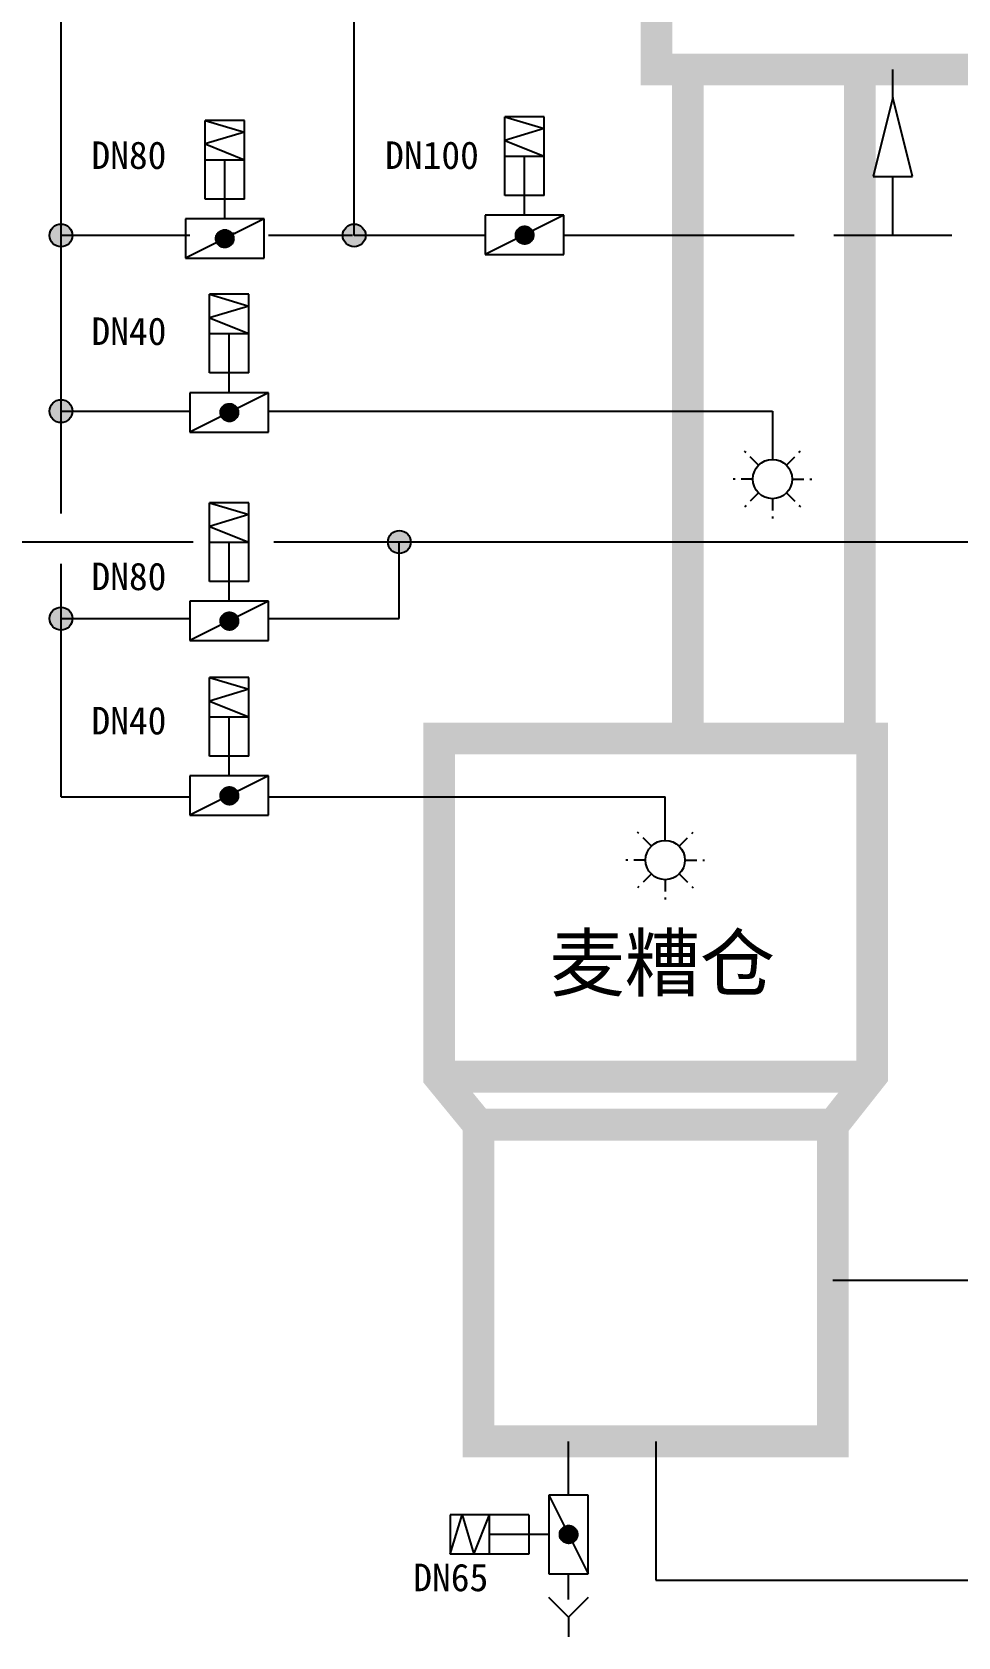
# Model space of a CAD drawing. Header units: millimetres. Extents: x 702 to 1891, y -286 to 555.
# Drawn here: x 1205.7 to 1244.2, y 176.3 to 243 of the extents above; entities that cross this region are included whole.
import ezdxf
from ezdxf.enums import TextEntityAlignment as Align

# ---------------------------------------------------------------- set-up
doc = ezdxf.new("R2010")
doc.units = ezdxf.units.MM
doc.header["$MEASUREMENT"] = 0
doc.linetypes.add('1', pattern=[0])
doc.linetypes.add('GESTRICHELT', pattern=[0.75, 0.5, -0.25])
doc.layers.get('0').update_dxf_attribs({"linetype": 'CONTINUOUS'})
for name, color, linetype in [('CIP', 24, 'CONTINUOUS'), ('DUENN', 7, 'CONTINUOUS'), ('KUNDENSEITIG', 7, 'GESTRICHELT'), ('PRODUKT', 3, 'CONTINUOUS'), ('SYMBOLE', 3, 'CONTINUOUS'), ('TEXT', 7, 'CONTINUOUS')]:
    doc.layers.add(name, color=color, linetype=linetype)

# ---------------------------------------------------------------- blocks, each defined once
blk = doc.blocks.new('T961')
at = {"color": 6, "linetype": 'GESTRICHELT', "ltscale": 3}
for p, q in [((-1.767766952966213, 1.76776695296644), (-3.535533905932425, 3.535533905932766)), ((1.767766952966213, 1.76776695296644), (3.535533905932425, 3.535533905932766)), ((-2.5, 0), (-5, 0)), ((2.5, 0), (5, 0)), ((-1.767766952966667, -1.76776695296644), (-3.53553390593288, -3.53553390593288)), ((1.767766952966667, -1.76776695296644), (3.53553390593288, -3.53553390593288)), ((0, -2.5), (0, -5))]:
    blk.add_line(p, q, dxfattribs=at)
at = {"color": 3}
blk.add_circle((0, 0), 2.5, dxfattribs=at)
blk = doc.blocks.new('V158')
at = {"color": 3, "linetype": '1'}
for p, q in [((0, 2.5), (0, -2.5)), ((10, 0), (0, 2.5)), ((0, -2.5), (10, 0))]:
    blk.add_line(p, q, dxfattribs=at)

msp = doc.modelspace()

# ---------------------------------------------------------------- hatches: boundary and pattern name
at = {"layer": 'TEXT'}
for points in [[(1207.375178679599, 234.5291164679371, 1), (1206.424778679599, 234.5291164679371, 1)], [(1219.55509440306, 234.5291164679371, 1), (1218.60469440306, 234.5291164679371, 1)], [(1207.375178679596, 227.228948290882, 1), (1206.424778679596, 227.228948290882, 1)], [(1221.430635189354, 221.7936629755517, 1), (1220.480235189354, 221.7936629755517, 1)], [(1207.375178679596, 218.6120519183673, 1), (1206.424778679596, 218.6120519183673, 1)]]:
    msp.add_hatch(color=256, dxfattribs=at).paths.add_polyline_path(points)

# ---------------------------------------------------------------- linework, layer by layer
at = {"color": 4}
for p, q in [((1219.079894403059, 234.5291164679371), (1219.079894403059, 265.8296848389695)), ((1241.456013079051, 240.2535917812938), (1241.456013079051, 241.4204354784893)), ((1241.456013079051, 234.5291164679371), (1241.456013079051, 236.9824630308044)), ((1224.521166768425, 234.5291164679371), (1219.079894403059, 234.5291164679371)), ((1237.36710214094, 234.5291164679371), (1227.792295518915, 234.5291164679371)), ((1243.909359641919, 234.5291164679371), (1239.002666516186, 234.5291164679371))]:
    msp.add_line(p, q, dxfattribs=at)
at = {"color": 3, "linetype": '1'}
for p, q in [((1225.338948956048, 239.4568743855389), (1226.974513331293, 238.9662050729651)), ((1226.974513331293, 239.4568743855389), (1225.338948956048, 239.4568743855389)), ((1225.338948956048, 236.1857456350492), (1225.338948956048, 239.4568743855389)), ((1226.974513331293, 236.1857456350492), (1226.974513331293, 239.4568743855389)), ((1212.883148249115, 239.3103774939509), (1214.518712624359, 238.8197081813772)), ((1214.518712624359, 239.3103774939509), (1212.883148249115, 239.3103774939509)), ((1212.883148249115, 236.0392487434609), (1212.883148249115, 239.3103774939509)), ((1214.518712624359, 238.8197081813772), (1212.883148249115, 238.3290388688036)), ((1214.518712624359, 236.0392487434609), (1214.518712624359, 239.3103774939509)), ((1226.974513331293, 238.9662050729651), (1225.338948956048, 238.4755357603919)), ((1212.883148249115, 238.3290388688036), (1214.518712624359, 237.6748131187058)), ((1225.338948956048, 238.4755357603919), (1226.974513331293, 237.8213100102942)), ((1212.883148249115, 237.6748131187058), (1214.518712624359, 237.6748131187058)), ((1213.700930436736, 236.0392487434609), (1213.700930436736, 237.6748131187058)), ((1225.338948956048, 237.8213100102942), (1226.974513331293, 237.8213100102942)), ((1226.156731143671, 236.1857456350492), (1226.156731143671, 237.8213100102942)), ((1214.518712624359, 236.0392487434609), (1212.883148249115, 236.0392487434609)), ((1213.700930436736, 235.2214665558387), (1213.700930436736, 236.0392487434609)), ((1226.974513331293, 236.1857456350492), (1225.338948956048, 236.1857456350492)), ((1226.156731143671, 235.3679634474269), (1226.156731143671, 236.1857456350492)), ((1227.792295518915, 235.3679634474269), (1224.521166768425, 233.7323990721823)), ((1224.521166768425, 235.3679634474269), (1224.521166768425, 233.7323990721823)), ((1227.792295518915, 235.3679634474269), (1224.521166768425, 235.3679634474269)), ((1227.792295518915, 233.7323990721823), (1227.792295518915, 235.3679634474269)), ((1212.065366061493, 235.2214665558387), (1212.065366061493, 233.5859021805939)), ((1215.336494811982, 235.2214665558387), (1212.065366061493, 233.5859021805939)), ((1215.336494811982, 235.2214665558387), (1212.065366061493, 235.2214665558387)), ((1213.449703496072, 234.6612867555869), (1213.477907847381, 234.6856377251139)), ((1213.477907847381, 234.6856377251139), (1213.508423878364, 234.7070204033533)), ((1213.997114808416, 234.1693590622042), (1213.479558423231, 234.6869156969573)), ((1214.01617077055, 234.1965640211882), (1213.506763132648, 234.7059716590912)), ((1213.508423878364, 234.7070204033533), (1213.540940815322, 234.7252173547775)), ((1214.03301606538, 234.2259796474753), (1213.536178696543, 234.7228167043539)), ((1213.540940815322, 234.7252173547775), (1213.575126733716, 234.7400421526014)), ((1214.047476744487, 234.2577796399187), (1213.567978688985, 234.7372776954201)), ((1213.575126733716, 234.7400421526014), (1213.610633237575, 234.7513441829481)), ((1214.059281590588, 234.2922354029761), (1213.602434764004, 234.7490825415207)), ((1213.610633237575, 234.7513441829481), (1213.647098454285, 234.7590084576756)), ((1214.068009646007, 234.3297683310651), (1213.639967380132, 234.7578102225904)), ((1213.647098454285, 234.7590084576756), (1213.684150840502, 234.7629563630793)), ((1214.072982711562, 234.3710558746691), (1213.681254923737, 234.762783662495)), ((1213.684150840502, 234.7629563630793), (1213.72141230174, 234.7631477188202)), ((1213.72141230174, 234.7631477188202), (1213.758503308502, 234.7595809027114)), ((1214.073021644063, 234.4172775513261), (1213.727476974743, 234.7628225949964)), ((1213.758503308502, 234.7595809027114), (1213.795045391946, 234.7522921644054)), ((1214.065745009773, 234.4708147947747), (1213.781014218193, 234.755545960706)), ((1213.795045391946, 234.7522921644054), (1213.83066632242, 234.7413555006124)), ((1213.83066632242, 234.7413555006124), (1213.865002729907, 234.7268827174908)), ((1214.044568723705, 234.5382520643515), (1213.84845117581, 234.7343696746387)), ((1213.865002729907, 234.7268827174908), (1213.897704845814, 234.7090213717171)), ((1213.897704845814, 234.7090213717171), (1213.928439061025, 234.6879533354742)), ((1213.928439061025, 234.6879533354742), (1213.956892355734, 234.663893548615)), ((1215.336494811982, 233.5859021805939), (1215.336494811982, 235.2214665558387)), ((1225.808241143256, 234.6511034755712), (1225.821141839449, 234.686060993722)), ((1225.821141839449, 234.686060993722), (1225.837502037805, 234.7195393887701)), ((1226.326228655985, 234.2112393306254), (1225.830742257431, 234.706725729179)), ((1225.837502037805, 234.7195393887701), (1225.857154341045, 234.7511976893691)), ((1226.355849364215, 234.2278796059038), (1225.847382470318, 234.7363464374095)), ((1225.857154341045, 234.7511976893691), (1225.879899157705, 234.780712456273)), ((1226.383246989168, 234.2467425277165), (1225.86624576648, 234.763743812796)), ((1225.879899157705, 234.780712456273), (1225.905504203006, 234.8077836471748)), ((1226.408530529372, 234.2677196590637), (1225.887222523477, 234.7890276649579)), ((1225.905504203006, 234.8077836471748), (1225.933708554317, 234.8321345543102)), ((1226.431752643529, 234.2907582164572), (1225.91026108087, 234.8122497167224)), ((1225.933708554317, 234.8321345543102), (1225.964224585299, 234.8535172949411)), ((1226.452915515351, 234.3158559537923), (1225.935359130165, 234.833412588546)), ((1226.471971477484, 234.3430609127767), (1225.962563839582, 234.8524685506789)), ((1225.964224585299, 234.8535172949411), (1225.996741584645, 234.8717142463659)), ((1226.488816834706, 234.3724765390636), (1225.991979465869, 234.8693135959423)), ((1225.996741584645, 234.8717142463659), (1226.030927503042, 234.8865390441897)), ((1226.503277513814, 234.4042765315065), (1226.023779395919, 234.8837745870081)), ((1226.030927503042, 234.8865390441897), (1226.066433944508, 234.8978410745358)), ((1226.515082359914, 234.4387322945642), (1226.058235533329, 234.8955794331086)), ((1226.066433944508, 234.8978410745358), (1226.102899161219, 234.905505349264)), ((1226.523810352942, 234.4762652226528), (1226.095768087067, 234.9043071141781)), ((1226.102899161219, 234.905505349264), (1226.139951609828, 234.9094532546672)), ((1226.528783480888, 234.5175527662573), (1226.137055630671, 234.9092805540833)), ((1226.139951609828, 234.9094532546672), (1226.177213008675, 234.9096446104082)), ((1226.177213008675, 234.9096446104082), (1226.214304015436, 234.9060777942997)), ((1226.52882241339, 234.563774442914), (1226.183277681678, 234.9093194865848)), ((1226.214304015436, 234.9060777942997), (1226.25084609888, 234.8987890559938)), ((1226.521545779099, 234.617311686363), (1226.236814925127, 234.9020428522939)), ((1226.25084609888, 234.8987890559938), (1226.286467091745, 234.8878523922005)), ((1226.286467091745, 234.8878523922005), (1226.320803436841, 234.8733796090791)), ((1226.50036943064, 234.6847489559394), (1226.304251882745, 234.8808665662268)), ((1226.320803436841, 234.8733796090791), (1226.353505615138, 234.8555182633047)), ((1226.353505615138, 234.8555182633047), (1226.384239830352, 234.8344502270623)), ((1226.384239830352, 234.8344502270623), (1226.412693062668, 234.8103903778114)), ((1226.412693062668, 234.8103903778114), (1226.438574878124, 234.7835841650096)), ((1226.438574878124, 234.7835841650096), (1226.4616219832, 234.7543043033435)), ((1226.4616219832, 234.7543043033435), (1226.481598723952, 234.7228500864191)), ((1226.481598723952, 234.7228500864191), (1226.498302077369, 234.6895415219306)), ((1226.498302077369, 234.6895415219306), (1226.511561651366, 234.6547183957809)), ((1213.335625151961, 234.3944768315859), (1213.337506390406, 234.4316911246013)), ((1213.335703328924, 234.3868901099027), (1213.335625151961, 234.3944768315859)), ((1213.338349054454, 234.3497218620571), (1213.335703328924, 234.3868901099027)), ((1213.724185244211, 234.0259419585405), (1213.336141381959, 234.4139861327522)), ((1213.677433923314, 234.0264329822383), (1213.336632031305, 234.3672344998962)), ((1213.337506390406, 234.4316911246013), (1213.343130452308, 234.4685263248608)), ((1213.344729055763, 234.3130103224039), (1213.338349054454, 234.3497218620571)), ((1213.340039846851, 234.448284180856), (1214.069351115561, 234.448284180856)), ((1213.765855811258, 234.0305323126124), (1213.34073173603, 234.4556563878386)), ((1213.343130452308, 234.4685263248608), (1213.352440436322, 234.5046065839829)), ((1213.354778944483, 234.277128968434), (1213.344729055763, 234.3130103224039)), ((1213.623036670888, 234.0345692511561), (1213.344768300223, 234.3128376218201)), ((1213.803691963636, 234.0389571437412), (1213.349156192809, 234.4934926026108)), ((1213.352440436322, 234.5046065839829), (1213.365341070124, 234.5395641021337)), ((1213.368395649312, 234.2424442273618), (1213.354778944483, 234.277128968434)), ((1213.838403221236, 234.0505064953001), (1213.360705544368, 234.5282038602103)), ((1213.365341070124, 234.5395641021337), (1213.381701330872, 234.5730424971824)), ((1213.553563119171, 234.0577821313214), (1213.36798124278, 234.2433640701043)), ((1213.385440223646, 234.2093089873758), (1213.368395649312, 234.2424442273618)), ((1213.870427886658, 234.0647424390376), (1213.374941550496, 234.5602288375907)), ((1213.381701330872, 234.5730424971824), (1213.401353571719, 234.6047007977808)), ((1213.405739530158, 234.1780619113258), (1213.385440223646, 234.2093089873758)), ((1213.900048594889, 234.0813827143155), (1213.391581763383, 234.5898495458216)), ((1213.401353571719, 234.6047007977808), (1213.42409838838, 234.6342155646848)), ((1213.429086240797, 234.1490204488399), (1213.405739530158, 234.1780619113258)), ((1213.927446282235, 234.1002456361281), (1213.410445059547, 234.6172469212077)), ((1213.419593353078, 234.6283696144274), (1214.150300929159, 234.6283696144274)), ((1213.42409838838, 234.6342155646848), (1213.449703496072, 234.6612867555869)), ((1213.455242517911, 234.1224818345947), (1213.429086240797, 234.1490204488399)), ((1213.952729822437, 234.1212227674758), (1213.431421816543, 234.64253077337)), ((1213.975951874202, 234.1442613248689), (1213.454460373937, 234.6657528251339)), ((1213.483941449253, 234.098715726077), (1213.455242517911, 234.1224818345947)), ((1213.514890541925, 234.0779647027201), (1213.483941449253, 234.098715726077)), ((1213.547774530014, 234.0604402728257), (1213.514890541925, 234.0779647027201)), ((1213.582258119829, 234.0463211265932), (1213.547774530014, 234.0604402728257)), ((1213.617989359057, 234.0357514515416), (1213.582258119829, 234.0463211265932)), ((1213.654604690508, 234.0288385616164), (1213.617989359057, 234.0357514515416)), ((1213.691730075167, 234.0256531467614), (1213.654604690508, 234.0288385616164)), ((1213.728987917678, 234.0262275259437), (1213.691730075167, 234.0256531467614)), ((1213.76599744071, 234.0305562086828), (1213.728987917678, 234.0262275259437)), ((1213.802382234353, 234.0385947096036), (1213.76599744071, 234.0305562086828)), ((1213.837770568086, 234.0502614825853), (1213.802382234353, 234.0385947096036)), ((1213.871802441054, 234.0654369224909), (1213.837770568086, 234.0502614825853)), ((1213.904130330767, 234.0839668591097), (1213.871802441054, 234.0654369224909)), ((1213.934424933147, 234.10566230759), (1213.904130330767, 234.0839668591097)), ((1213.9623777206, 234.1303020888963), (1213.934424933147, 234.10566230759)), ((1213.956892355734, 234.663893548615), (1213.982774171191, 234.6370872734216)), ((1213.98770312572, 234.1576346391719), (1213.9623777206, 234.1303020888963)), ((1213.982774171191, 234.6370872734216), (1214.005821213872, 234.6078074117554)), ((1214.01014303351, 234.1873820028165), (1213.98770312572, 234.1576346391719)), ((1214.005821213872, 234.6078074117554), (1214.025798017017, 234.5763531948312)), ((1214.029469214657, 234.2192404564037), (1214.01014303351, 234.1873820028165)), ((1214.025798017017, 234.5763531948312), (1214.042501370436, 234.5430446303422)), ((1214.045484323804, 234.2528853752451), (1214.029469214657, 234.2192404564037)), ((1214.042501370436, 234.5430446303422), (1214.055760882041, 234.5082215041924)), ((1214.058024831966, 234.2879734171029), (1214.045484323804, 234.2528853752451)), ((1214.055760882041, 234.5082215041924), (1214.065441161563, 234.4722390754593)), ((1214.066963522203, 234.3241475759286), (1214.058024831966, 234.2879734171029)), ((1214.065441161563, 234.4722390754593), (1214.071443692304, 234.4354637089642)), ((1214.072208803309, 234.3610386792673), (1214.066963522203, 234.3241475759286)), ((1214.071443692304, 234.4354637089642), (1214.073707267878, 234.3982703172115)), ((1214.073707267878, 234.3982703172115), (1214.072208803309, 234.3610386792673)), ((1225.791425921288, 234.5409737231741), (1225.793307097339, 234.5781880161896)), ((1225.79150409825, 234.5333870014906), (1225.791425921288, 234.5409737231741)), ((1225.794149761387, 234.496218753645), (1225.79150409825, 234.5333870014906)), ((1226.528878114418, 234.5291164679371), (1225.79180807796, 234.5291164679371)), ((1226.179985951145, 234.1724388501283), (1225.791942088894, 234.5604830243406)), ((1226.133234630248, 234.1729298738262), (1225.792432738239, 234.5137313914843)), ((1225.793307097339, 234.5781880161896), (1225.798931159241, 234.6150232164489)), ((1225.800529762695, 234.4595072139923), (1225.794149761387, 234.496218753645)), ((1226.221656518191, 234.1770292042), (1225.796532442964, 234.6021532794271)), ((1225.798931159241, 234.6150232164489), (1225.808241143256, 234.6511034755712)), ((1225.810579651417, 234.4236258600219), (1225.800529762695, 234.4595072139923)), ((1226.078837440213, 234.1810661427442), (1225.800569007158, 234.459334513408)), ((1226.259492670571, 234.1854540353293), (1225.804956899743, 234.6399894318072)), ((1225.824196418638, 234.38894111895), (1225.810579651417, 234.4236258600219)), ((1226.294203928171, 234.1970033868881), (1225.816506313693, 234.6747006894066)), ((1226.009363888498, 234.2042790229095), (1225.823781949716, 234.3898609616921)), ((1225.84124093058, 234.3558058789637), (1225.824196418638, 234.38894111895)), ((1225.861540237092, 234.3245587405219), (1225.84124093058, 234.3558058789637)), ((1225.884886947732, 234.2955173404278), (1225.861540237092, 234.3245587405219)), ((1225.911043224846, 234.268978663791), (1225.884886947732, 234.2955173404278)), ((1225.939742156186, 234.2452126176653), (1225.911043224846, 234.268978663791)), ((1225.97069124886, 234.2244615943084), (1225.939742156186, 234.2452126176653)), ((1226.00357529934, 234.2069371644134), (1225.97069124886, 234.2244615943084)), ((1226.038058889155, 234.1928179557896), (1226.00357529934, 234.2069371644134)), ((1226.073790065991, 234.1822482807377), (1226.038058889155, 234.1928179557896)), ((1226.110405459834, 234.1753354532046), (1226.073790065991, 234.1822482807377)), ((1226.1475307821, 234.1721500383497), (1226.110405459834, 234.1753354532046)), ((1226.184788624613, 234.1727244175321), (1226.1475307821, 234.1721500383497)), ((1226.221798147644, 234.1770531002707), (1226.184788624613, 234.1727244175321)), ((1226.258182941287, 234.1850916011917), (1226.221798147644, 234.1770531002707)), ((1226.293571337412, 234.1967583741737), (1226.258182941287, 234.1850916011917)), ((1226.327603147988, 234.2119338140794), (1226.293571337412, 234.1967583741737)), ((1226.359931037702, 234.2304637506978), (1226.327603147988, 234.2119338140794)), ((1226.390225640082, 234.2521591991782), (1226.359931037702, 234.2304637506978)), ((1226.418178427534, 234.2767989804845), (1226.390225640082, 234.2521591991782)), ((1226.443503832653, 234.3041315307602), (1226.418178427534, 234.2767989804845)), ((1226.465943740444, 234.3338788944041), (1226.443503832653, 234.3041315307602)), ((1226.485269921592, 234.3657373479921), (1226.465943740444, 234.3338788944041)), ((1226.501285030738, 234.3993822668335), (1226.485269921592, 234.3657373479921)), ((1226.513825538901, 234.4344703086915), (1226.501285030738, 234.3993822668335)), ((1226.511561651366, 234.6547183957809), (1226.521241868498, 234.6187359670472)), ((1226.522764229137, 234.4706444051254), (1226.513825538901, 234.4344703086915)), ((1226.521241868498, 234.6187359670472), (1226.527244399238, 234.5819606005518)), ((1226.528009510243, 234.5075355708557), (1226.522764229137, 234.4706444051254)), ((1226.527244399238, 234.5819606005518), (1226.529508037205, 234.5447672087996)), ((1226.529508037205, 234.5447672087996), (1226.528009510243, 234.5075355708557)), ((1212.065366061493, 233.5859021805939), (1215.336494811982, 233.5859021805939)), ((1224.521166768425, 233.7323990721823), (1227.792295518915, 233.7323990721823)), ((1214.707686736672, 232.085799578837), (1213.072122361427, 232.085799578837)), ((1213.072122361427, 228.8146708283476), (1213.072122361427, 232.085799578837)), ((1213.072122361427, 232.085799578837), (1214.707686736672, 231.5951302662634)), ((1214.707686736672, 228.8146708283476), (1214.707686736672, 232.085799578837)), ((1214.707686736672, 231.5951302662634), (1213.072122361427, 231.1044609536905)), ((1213.072122361427, 231.1044609536905), (1214.707686736672, 230.4502352035923)), ((1213.072122361427, 230.4502352035923), (1214.707686736672, 230.4502352035923)), ((1213.88990454905, 228.8146708283476), (1213.88990454905, 230.4502352035923)), ((1214.707686736672, 228.8146708283476), (1213.072122361427, 228.8146708283476)), ((1213.88990454905, 227.9968886407251), (1213.88990454905, 228.8146708283476)), ((1212.254340173805, 227.9968886407251), (1212.254340173805, 226.3613242654805)), ((1215.525468924295, 227.9968886407251), (1212.254340173805, 226.3613242654805)), ((1215.525468924295, 227.9968886407251), (1212.254340173805, 227.9968886407251)), ((1213.554315244829, 227.314986249412), (1213.570675443184, 227.348464582069)), ((1213.570675443184, 227.348464582069), (1213.590327746423, 227.3801228826673)), ((1214.089022769594, 226.8568047992024), (1213.580555875696, 227.3652716307076)), ((1213.590327746423, 227.3801228826673), (1213.613072563085, 227.4096376495713)), ((1214.116420394547, 226.8756677210151), (1213.599419171859, 227.392669006094)), ((1213.613072563085, 227.4096376495713), (1213.638677608385, 227.4367088404731)), ((1214.14170393475, 226.896644852362), (1213.620395928855, 227.4179528582564)), ((1213.638677608385, 227.4367088404731), (1213.666881959693, 227.4610598100003)), ((1214.164926048906, 226.9196834097559), (1213.643434486249, 227.4411749100209)), ((1213.666881959693, 227.4610598100003), (1213.697397990678, 227.4824424882394)), ((1214.186088920729, 226.9447811470906), (1213.668532535544, 227.462337844236)), ((1214.205144882863, 226.9719861060746), (1213.69573724496, 227.4813938063693)), ((1213.697397990678, 227.4824424882394), (1213.729914990025, 227.500639439664)), ((1214.221990240085, 227.0014017323619), (1213.725152871247, 227.4982387892404)), ((1213.729914990025, 227.500639439664), (1213.764100908421, 227.5154642374878)), ((1214.236450919193, 227.0332017248048), (1213.756952801299, 227.5126997803064)), ((1213.764100908421, 227.5154642374878), (1213.799607349888, 227.5267662678348)), ((1214.248255765292, 227.0676574878627), (1213.791408938707, 227.5245046264067)), ((1213.799607349888, 227.5267662678348), (1213.836072566598, 227.5344305425619)), ((1214.256983758321, 227.1051904159514), (1213.828941492446, 227.5332323074765)), ((1213.836072566598, 227.5344305425619), (1213.873125015207, 227.5383784479657)), ((1214.261956886267, 227.1464779595555), (1213.870229036049, 227.5382057473814)), ((1213.873125015207, 227.5383784479657), (1213.910386414054, 227.5385698660983)), ((1213.910386414054, 227.5385698660983), (1213.947477420815, 227.5350029875977)), ((1214.261995818769, 227.1926996362125), (1213.916451087056, 227.5382446798833)), ((1213.947477420815, 227.5350029875977), (1213.984019504259, 227.5277142492918)), ((1214.254719184479, 227.2462368796616), (1213.969988330506, 227.5309680455924)), ((1213.984019504259, 227.5277142492918), (1214.019640497124, 227.5167775854986)), ((1214.019640497124, 227.5167775854986), (1214.05397684222, 227.502304802377)), ((1214.23354283602, 227.313674149238), (1214.037425288123, 227.5097917595253)), ((1214.05397684222, 227.502304802377), (1214.086679020519, 227.4844434566034)), ((1214.086679020519, 227.4844434566034), (1214.11741323573, 227.4633754203604)), ((1214.11741323573, 227.4633754203604), (1214.145866468047, 227.4393156335013)), ((1214.145866468047, 227.4393156335013), (1214.171748283503, 227.4125093583078)), ((1214.171748283503, 227.4125093583078), (1214.194795388578, 227.3832294966419)), ((1214.194795388578, 227.3832294966419), (1214.21477212933, 227.3517752797179)), ((1214.21477212933, 227.3517752797179), (1214.231475482749, 227.3184667152287)), ((1215.525468924295, 226.3613242654805), (1215.525468924295, 227.9968886407251)), ((1213.524599326665, 227.1698989164728), (1213.526480502718, 227.2071132094881)), ((1213.524677503629, 227.162312194789), (1213.524599326665, 227.1698989164728)), ((1213.527323166766, 227.1251439469435), (1213.524677503629, 227.162312194789)), ((1213.913159356524, 226.8013640434267), (1213.525115494272, 227.1894082176386)), ((1213.866408035627, 226.8018550671252), (1213.525606143618, 227.1426566471744)), ((1213.526480502718, 227.2071132094881), (1213.53210456462, 227.243948409747)), ((1213.533703168075, 227.0884324072904), (1213.527323166766, 227.1251439469435)), ((1213.954829923571, 226.8059544598904), (1213.529705848343, 227.231078472725)), ((1213.529814320603, 227.228948290882), (1214.257469616632, 227.228948290882)), ((1213.53210456462, 227.243948409747), (1213.541414548635, 227.2800286688697)), ((1213.543753056795, 227.0525511157124), (1213.533703168075, 227.0884324072904)), ((1213.812010845591, 226.8099913360423), (1213.533742412536, 227.0882597067065)), ((1213.99266607595, 226.8143792286276), (1213.538130305121, 227.2689146874972)), ((1213.541414548635, 227.2800286688697), (1213.554315244829, 227.314986249412)), ((1213.557369824017, 227.0178663122486), (1213.543753056795, 227.0525511157124)), ((1214.027377333549, 226.8259285801867), (1213.549679719073, 227.3036259450969)), ((1213.742537293876, 226.8332042162081), (1213.556955355094, 227.018786154991)), ((1213.57441433596, 226.9847310722619), (1213.557369824017, 227.0178663122486)), ((1214.059402061364, 226.8401645239231), (1213.563915662809, 227.3356509224772)), ((1213.59471364247, 226.9534839962124), (1213.57441433596, 226.9847310722619)), ((1213.618060353111, 226.9244425337268), (1213.59471364247, 226.9534839962124)), ((1213.644216630224, 226.8979039194814), (1213.618060353111, 226.9244425337268)), ((1213.672915561566, 226.8741378109636), (1213.644216630224, 226.8979039194814)), ((1213.703864654238, 226.8533867876065), (1213.672915561566, 226.8741378109636)), ((1213.736748704719, 226.835862357712), (1213.703864654238, 226.8533867876065)), ((1213.771232294532, 226.8217432114797), (1213.736748704719, 226.835862357712)), ((1213.806963471369, 226.811173536428), (1213.771232294532, 226.8217432114797)), ((1213.843578865212, 226.8042606465032), (1213.806963471369, 226.811173536428)), ((1213.88070418748, 226.801075231648), (1213.843578865212, 226.8042606465032)), ((1213.917962029992, 226.8016496108302), (1213.88070418748, 226.801075231648)), ((1213.954971553023, 226.8059782935694), (1213.917962029992, 226.8016496108302)), ((1213.991356346665, 226.8140167944903), (1213.954971553023, 226.8059782935694)), ((1214.026744742791, 226.8256835674719), (1213.991356346665, 226.8140167944903)), ((1214.060776553367, 226.8408590073778), (1214.026744742791, 226.8256835674719)), ((1214.093104443079, 226.8593889439964), (1214.060776553367, 226.8408590073778)), ((1214.123399045461, 226.8810843924765), (1214.093104443079, 226.8593889439964)), ((1214.151351832913, 226.9057241737827), (1214.123399045461, 226.8810843924765)), ((1214.176677238034, 226.9330567240582), (1214.151351832913, 226.9057241737827)), ((1214.199117145823, 226.9628040877029), (1214.176677238034, 226.9330567240582)), ((1214.21844332697, 226.9946626036821), (1214.199117145823, 226.9628040877029)), ((1214.234458436118, 227.028307460132), (1214.21844332697, 226.9946626036821)), ((1214.231475482749, 227.3184667152287), (1214.244735056746, 227.2836435890787)), ((1214.246998944278, 227.0633955643818), (1214.234458436118, 227.028307460132)), ((1214.244735056746, 227.2836435890787), (1214.254415273876, 227.2476611603451)), ((1214.255937634515, 227.099569660815), (1214.246998944278, 227.0633955643818)), ((1214.254415273876, 227.2476611603451), (1214.260417804617, 227.2108857938505)), ((1214.261182915623, 227.1364607641538), (1214.255937634515, 227.099569660815)), ((1214.260417804617, 227.2108857938505), (1214.262681442583, 227.1736924644901)), ((1214.262681442583, 227.1736924644901), (1214.261182915623, 227.1364607641538)), ((1212.254340173805, 226.3613242654805), (1215.525468924295, 226.3613242654805)), ((1213.072122361427, 220.1506765686578), (1213.072122361427, 223.4218053191473)), ((1213.072122361427, 223.4218053191473), (1214.707686736672, 222.9311360065741)), ((1214.707686736672, 223.4218053191473), (1213.072122361427, 223.4218053191473)), ((1214.707686736672, 220.1506765686578), (1214.707686736672, 223.4218053191473)), ((1214.707686736672, 222.9311360065741), (1213.072122361427, 222.4404666940005)), ((1213.072122361427, 222.4404666940005), (1214.707686736672, 221.7862409439027)), ((1213.072122361427, 221.7862409439027), (1214.707686736672, 221.7862409439027)), ((1213.88990454905, 220.1506765686578), (1213.88990454905, 221.7862409439027)), ((1214.707686736672, 220.1506765686578), (1213.072122361427, 220.1506765686578)), ((1213.88990454905, 219.3328943810355), (1213.88990454905, 220.1506765686578)), ((1215.525468924295, 219.3328943810355), (1212.254340173805, 219.3328943810355)), ((1215.525468924295, 219.3328943810355), (1212.254340173805, 217.6973300057908)), ((1212.254340173805, 219.3328943810355), (1212.254340173805, 217.6973300057908)), ((1213.554315244829, 218.6509919897223), (1213.570675443184, 218.6844703223793)), ((1213.570675443184, 218.6844703223793), (1213.590327746423, 218.7161286229777)), ((1214.089022769594, 218.1928105395124), (1213.580555875696, 218.7012773710178)), ((1213.590327746423, 218.7161286229777), (1213.613072563085, 218.7456433898817)), ((1214.116420394547, 218.2116734613253), (1213.599419171859, 218.7286747464045)), ((1213.613072563085, 218.7456433898817), (1213.638677608385, 218.7727145807838)), ((1214.14170393475, 218.2326505926725), (1213.620395928855, 218.7539585985664)), ((1213.638677608385, 218.7727145807838), (1213.666881959693, 218.797065550311)), ((1214.164926048906, 218.255689150066), (1213.643434486249, 218.7771806503305)), ((1213.666881959693, 218.797065550311), (1213.697397990678, 218.8184482285497)), ((1214.186088920729, 218.2807868874011), (1213.668532535544, 218.7983435845465)), ((1214.205144882863, 218.3079918463854), (1213.69573724496, 218.8173995466796)), ((1213.697397990678, 218.8184482285497), (1213.729914990025, 218.8366451799744)), ((1214.221990240085, 218.3374074726724), (1213.725152871247, 218.8342445295508)), ((1213.729914990025, 218.8366451799744), (1213.764100908421, 218.8514699777983)), ((1214.236450919193, 218.3692074651156), (1213.756952801299, 218.8487055206168)), ((1213.764100908421, 218.8514699777983), (1213.799607349888, 218.8627720081446)), ((1214.248255765292, 218.4036632281732), (1213.791408938707, 218.8605103667172)), ((1213.799607349888, 218.8627720081446), (1213.836072566598, 218.8704362828726)), ((1214.256983758321, 218.4411961562614), (1213.828941492446, 218.8692380477872)), ((1213.836072566598, 218.8704362828726), (1213.873125015207, 218.8743841882757)), ((1214.261956886267, 218.4824836998662), (1213.870229036049, 218.8742114876919)), ((1213.873125015207, 218.8743841882757), (1213.910386414054, 218.8745756064087)), ((1213.910386414054, 218.8745756064087), (1213.947477420815, 218.8710087279082)), ((1214.261995818769, 218.5287053765226), (1213.916451087056, 218.8742504201934)), ((1213.947477420815, 218.8710087279082), (1213.984019504259, 218.8637199896027)), ((1214.254719184479, 218.5822426199718), (1213.969988330506, 218.8669737859025)), ((1213.984019504259, 218.8637199896027), (1214.019640497124, 218.8527833258092)), ((1214.019640497124, 218.8527833258092), (1214.05397684222, 218.8383105426877)), ((1214.23354283602, 218.649679889548), (1214.037425288123, 218.8457974998356)), ((1214.05397684222, 218.8383105426877), (1214.086679020519, 218.820449196914)), ((1214.086679020519, 218.820449196914), (1214.11741323573, 218.7993811606711)), ((1214.11741323573, 218.7993811606711), (1214.145866468047, 218.7753213738118)), ((1214.145866468047, 218.7753213738118), (1214.171748283503, 218.7485150986181)), ((1214.171748283503, 218.7485150986181), (1214.194795388578, 218.7192352369523)), ((1214.194795388578, 218.7192352369523), (1214.21477212933, 218.6877810200278)), ((1214.21477212933, 218.6877810200278), (1214.231475482749, 218.6544724555389)), ((1215.525468924295, 217.6973300057908), (1215.525468924295, 219.3328943810355)), ((1213.524599326665, 218.5059046567826), (1213.526480502718, 218.5431189497981)), ((1213.524677503629, 218.4983179350988), (1213.524599326665, 218.5059046567826)), ((1213.527323166766, 218.4611496872542), (1213.524677503629, 218.4983179350988)), ((1213.913159356524, 218.1373697837369), (1213.525115494272, 218.5254139579491)), ((1213.866408035627, 218.137860807435), (1213.525606143618, 218.4786623874848)), ((1213.526480502718, 218.5431189497981), (1213.53210456462, 218.5799541500577)), ((1213.527007151685, 218.4655893026658), (1214.260205095676, 218.4655893026658)), ((1213.533703168075, 218.4244381476009), (1213.527323166766, 218.4611496872542)), ((1213.954829923571, 218.1419602002009), (1213.529705848343, 218.5670842130357)), ((1213.53210456462, 218.5799541500577), (1213.541414548635, 218.6160344091802)), ((1213.543753056795, 218.3885568560228), (1213.533703168075, 218.4244381476009)), ((1213.812010845591, 218.145997076353), (1213.533742412536, 218.4242654470166)), ((1213.99266607595, 218.1503849689379), (1213.538130305121, 218.6049204278073)), ((1213.541414548635, 218.6160344091802), (1213.554315244829, 218.6509919897223)), ((1213.557369824017, 218.3538720525586), (1213.543753056795, 218.3885568560228)), ((1214.027377333549, 218.1619343204965), (1213.549679719073, 218.639631685407)), ((1213.742537293876, 218.1692099565184), (1213.556955355094, 218.3547918953013)), ((1213.57441433596, 218.3207368125722), (1213.557369824017, 218.3538720525586)), ((1214.059402061364, 218.1761702642334), (1213.563915662809, 218.6716566627878)), ((1213.59471364247, 218.2894897365222), (1213.57441433596, 218.3207368125722)), ((1213.618060353111, 218.2604482740368), (1213.59471364247, 218.2894897365222)), ((1213.644216630224, 218.2339096597918), (1213.618060353111, 218.2604482740368)), ((1213.672915561566, 218.2101435512741), (1213.644216630224, 218.2339096597918)), ((1213.703864654238, 218.1893925279167), (1213.672915561566, 218.2101435512741)), ((1213.736748704719, 218.1718680980222), (1213.703864654238, 218.1893925279167)), ((1213.771232294532, 218.1577489517903), (1213.736748704719, 218.1718680980222)), ((1213.806963471369, 218.1471792767387), (1213.771232294532, 218.1577489517903)), ((1213.843578865212, 218.1402663868132), (1213.806963471369, 218.1471792767387)), ((1213.88070418748, 218.1370809719585), (1213.843578865212, 218.1402663868132)), ((1213.917962029992, 218.1376553511406), (1213.88070418748, 218.1370809719585)), ((1213.954971553023, 218.1419840338795), (1213.917962029992, 218.1376553511406)), ((1213.991356346665, 218.1500225348005), (1213.954971553023, 218.1419840338795)), ((1214.026744742791, 218.1616893077822), (1213.991356346665, 218.1500225348005)), ((1214.060776553367, 218.1768647476878), (1214.026744742791, 218.1616893077822)), ((1214.093104443079, 218.1953946843064), (1214.060776553367, 218.1768647476878)), ((1214.123399045461, 218.2170901327865), (1214.093104443079, 218.1953946843064)), ((1214.151351832913, 218.2417299140929), (1214.123399045461, 218.2170901327865)), ((1214.176677238034, 218.2690624643687), (1214.151351832913, 218.2417299140929)), ((1214.199117145823, 218.2988098280132), (1214.176677238034, 218.2690624643687)), ((1214.21844332697, 218.3306683439921), (1214.199117145823, 218.2988098280132)), ((1214.234458436118, 218.364313200442), (1214.21844332697, 218.3306683439921)), ((1214.231475482749, 218.6544724555389), (1214.244735056746, 218.6196493293893)), ((1214.246998944278, 218.3994012422996), (1214.234458436118, 218.364313200442)), ((1214.244735056746, 218.6196493293893), (1214.254415273876, 218.5836669006556)), ((1214.255937634515, 218.4355754011257), (1214.246998944278, 218.3994012422996)), ((1214.254415273876, 218.5836669006556), (1214.260417804617, 218.5468915341605)), ((1214.261182915623, 218.4724665044643), (1214.255937634515, 218.4355754011257)), ((1214.260417804617, 218.5468915341605), (1214.262681442583, 218.5096981424086)), ((1214.262681442583, 218.5096981424086), (1214.261182915623, 218.4724665044643)), ((1212.254340173805, 217.6973300057908), (1215.525468924295, 217.6973300057908)), ((1214.707686736672, 216.1648883057508), (1213.072122361427, 216.1648883057508)), ((1213.072122361427, 216.1648883057508), (1214.707686736672, 215.6742189931774)), ((1213.072122361427, 212.8937595552616), (1213.072122361427, 216.1648883057508)), ((1214.707686736672, 212.8937595552616), (1214.707686736672, 216.1648883057508)), ((1214.707686736672, 215.6742189931774), (1213.072122361427, 215.1835496806038)), ((1213.072122361427, 215.1835496806038), (1214.707686736672, 214.5293239305061)), ((1213.072122361427, 214.5293239305061), (1214.707686736672, 214.5293239305061)), ((1213.88990454905, 212.8937595552616), (1213.88990454905, 214.5293239305061)), ((1214.707686736672, 212.8937595552616), (1213.072122361427, 212.8937595552616)), ((1213.88990454905, 212.075977367639), (1213.88990454905, 212.8937595552616)), ((1212.254340173805, 212.075977367639), (1212.254340173805, 210.4404129923943)), ((1215.525468924295, 212.075977367639), (1212.254340173805, 210.4404129923943)), ((1215.525468924295, 212.075977367639), (1212.254340173805, 212.075977367639)), ((1215.525468924295, 210.4404129923943), (1215.525468924295, 212.075977367639)), ((1213.53210456462, 211.323037136661), (1213.541414548635, 211.3591173957832)), ((1213.99266607595, 210.8934679555414), (1213.538130305121, 211.3480034144106)), ((1213.541414548635, 211.3591173957832), (1213.554315244829, 211.3940749763256)), ((1214.027377333549, 210.9050173071001), (1213.549679719073, 211.3827146720105)), ((1213.554315244829, 211.3940749763256), (1213.570675443184, 211.4275533089826)), ((1214.059402061364, 210.9192532508372), (1213.563915662809, 211.414739649391)), ((1213.570675443184, 211.4275533089826), (1213.590327746423, 211.4592116095808)), ((1214.089022769594, 210.9358935261157), (1213.580555875696, 211.4443603576215)), ((1213.590327746423, 211.4592116095808), (1213.613072563085, 211.4887263764853)), ((1214.116420394547, 210.9547564479284), (1213.599419171859, 211.4717577330078)), ((1213.613072563085, 211.4887263764853), (1213.638677608385, 211.5157975673869)), ((1214.14170393475, 210.9757335792759), (1213.620395928855, 211.4970415851697)), ((1213.638677608385, 211.5157975673869), (1213.666881959693, 211.5401485369143)), ((1214.164926048906, 210.9987721366694), (1213.643434486249, 211.5202636369341)), ((1213.666881959693, 211.5401485369143), (1213.697397990678, 211.561531215153)), ((1214.186088920729, 211.0238698740042), (1213.668532535544, 211.5414265711497)), ((1214.205144882863, 211.0510748329887), (1213.69573724496, 211.5604825332829)), ((1213.697397990678, 211.561531215153), (1213.729914990025, 211.5797281665778)), ((1214.221990240085, 211.0804904592755), (1213.725152871247, 211.5773275161543)), ((1213.729914990025, 211.5797281665778), (1213.764100908421, 211.5945529644016)), ((1214.236450919193, 211.1122904517186), (1213.756952801299, 211.5917885072201)), ((1213.764100908421, 211.5945529644016), (1213.799607349888, 211.605854994748)), ((1214.248255765292, 211.1467462147766), (1213.791408938707, 211.6035933533205)), ((1213.799607349888, 211.605854994748), (1213.836072566598, 211.6135192694759)), ((1214.256983758321, 211.1842791428649), (1213.828941492446, 211.6123210343904)), ((1213.836072566598, 211.6135192694759), (1213.873125015207, 211.617467174879)), ((1214.261956886267, 211.2255666864695), (1213.870229036049, 211.617294474295)), ((1213.873125015207, 211.617467174879), (1213.910386414054, 211.6176585930122)), ((1213.910386414054, 211.6176585930122), (1213.947477420815, 211.6140917145114)), ((1214.261995818769, 211.2717883631257), (1213.916451087056, 211.6173334067969)), ((1213.947477420815, 211.6140917145114), (1213.984019504259, 211.6068029762058)), ((1214.254719184479, 211.3253256065751), (1213.969988330506, 211.6100567725057)), ((1213.984019504259, 211.6068029762058), (1214.019640497124, 211.5958663124126)), ((1214.019640497124, 211.5958663124126), (1214.05397684222, 211.5813935292909)), ((1214.23354283602, 211.3927628761513), (1214.037425288123, 211.588880486439)), ((1214.05397684222, 211.5813935292909), (1214.086679020519, 211.5635321835171)), ((1214.086679020519, 211.5635321835171), (1214.11741323573, 211.5424641472744)), ((1214.11741323573, 211.5424641472744), (1214.145866468047, 211.5184043604149)), ((1214.145866468047, 211.5184043604149), (1214.171748283503, 211.4915980852214)), ((1214.171748283503, 211.4915980852214), (1214.194795388578, 211.4623182235554)), ((1214.194795388578, 211.4623182235554), (1214.21477212933, 211.4308640066312)), ((1214.21477212933, 211.4308640066312), (1214.231475482749, 211.3975554421425)), ((1214.231475482749, 211.3975554421425), (1214.244735056746, 211.3627323159928)), ((1214.244735056746, 211.3627323159928), (1214.254415273876, 211.3267498872591)), ((1213.524599326665, 211.2489876433861), (1213.526480502718, 211.2862019364017)), ((1213.524677503629, 211.2414009217024), (1213.524599326665, 211.2489876433861)), ((1213.527323166766, 211.2042326738577), (1213.524677503629, 211.2414009217024)), ((1213.913159356524, 210.8804527703402), (1213.525115494272, 211.2684969445527)), ((1213.866408035627, 210.8809437940385), (1213.525606143618, 211.2217453740879)), ((1213.526480502718, 211.2862019364017), (1213.53210456462, 211.323037136661)), ((1213.527007151685, 211.208672289269), (1214.260205095676, 211.208672289269)), ((1213.533703168075, 211.1675211342042), (1213.527323166766, 211.2042326738577)), ((1213.954829923571, 210.885043186804), (1213.529705848343, 211.3101671996392)), ((1213.543753056795, 211.1316398426259), (1213.533703168075, 211.1675211342042)), ((1213.812010845591, 210.8890800629562), (1213.533742412536, 211.1673484336201)), ((1213.557369824017, 211.0969550391622), (1213.543753056795, 211.1316398426259)), ((1213.742537293876, 210.9122929431221), (1213.556955355094, 211.0978748819044)), ((1213.57441433596, 211.0638197991759), (1213.557369824017, 211.0969550391622)), ((1213.59471364247, 211.0325727231257), (1213.57441433596, 211.0638197991759)), ((1213.618060353111, 211.0035312606402), (1213.59471364247, 211.0325727231257)), ((1213.644216630224, 210.9769926463953), (1213.618060353111, 211.0035312606402)), ((1213.672915561566, 210.9532265378774), (1213.644216630224, 210.9769926463953)), ((1213.703864654238, 210.9324755145203), (1213.672915561566, 210.9532265378774)), ((1213.736748704719, 210.9149510846255), (1213.703864654238, 210.9324755145203)), ((1213.771232294532, 210.9008319383937), (1213.736748704719, 210.9149510846255)), ((1213.806963471369, 210.890262263342), (1213.771232294532, 210.9008319383937)), ((1213.843578865212, 210.8833493734165), (1213.806963471369, 210.890262263342)), ((1213.88070418748, 210.8801639585614), (1213.843578865212, 210.8833493734165)), ((1213.917962029992, 210.8807383377441), (1213.88070418748, 210.8801639585614)), ((1213.954971553023, 210.8850670204828), (1213.917962029992, 210.8807383377441)), ((1213.991356346665, 210.8931055214036), (1213.954971553023, 210.8850670204828)), ((1214.026744742791, 210.9047722943858), (1213.991356346665, 210.8931055214036)), ((1214.060776553367, 210.9199477342913), (1214.026744742791, 210.9047722943858)), ((1214.093104443079, 210.9384776709099), (1214.060776553367, 210.9199477342913)), ((1214.123399045461, 210.9601731193903), (1214.093104443079, 210.9384776709099)), ((1214.151351832913, 210.9848129006964), (1214.123399045461, 210.9601731193903)), ((1214.176677238034, 211.0121454509721), (1214.151351832913, 210.9848129006964)), ((1214.199117145823, 211.0418928146163), (1214.176677238034, 211.0121454509721)), ((1214.21844332697, 211.0737513305957), (1214.199117145823, 211.0418928146163)), ((1214.234458436118, 211.1073961870456), (1214.21844332697, 211.0737513305957)), ((1214.246998944278, 211.1424842289031), (1214.234458436118, 211.1073961870456)), ((1214.255937634515, 211.1786583877288), (1214.246998944278, 211.1424842289031)), ((1214.254415273876, 211.3267498872591), (1214.260417804617, 211.289974520764)), ((1214.261182915623, 211.2155494910678), (1214.255937634515, 211.1786583877288)), ((1214.260417804617, 211.289974520764), (1214.262681442583, 211.2527811290117)), ((1214.262681442583, 211.2527811290117), (1214.261182915623, 211.2155494910678)), ((1212.254340173805, 210.4404129923943), (1215.525468924295, 210.4404129923943)), ((1228.796409517381, 182.1944283380378), (1227.160845142137, 182.1944283380378)), ((1227.160845142137, 182.1944283380378), (1228.796409517381, 178.9232995875481)), ((1227.160845142137, 182.1944283380378), (1227.160845142137, 178.9232995875481)), ((1228.796409517381, 178.9232995875481), (1228.796409517381, 182.1944283380378)), ((1226.343062954514, 181.3766461504155), (1223.071934204025, 181.3766461504155)), ((1223.071934204025, 179.7410817751711), (1223.562603516598, 181.3766461504155)), ((1223.071934204025, 181.3766461504155), (1223.071934204025, 179.7410817751711)), ((1223.562603516598, 181.3766461504155), (1224.053272829171, 179.7410817751711)), ((1224.053272829171, 179.7410817751711), (1224.707498579271, 181.3766461504155)), ((1224.707498579271, 179.7410817751711), (1224.707498579271, 181.3766461504155)), ((1226.343062954514, 181.3766461504155), (1226.343062954514, 179.7410817751711)), ((1227.965034146649, 180.9309551701201), (1227.61948910298, 180.5854105008002)), ((1228.011255823307, 180.9309163000108), (1227.61952803548, 180.5391884497926)), ((1228.05254336691, 180.9259431720647), (1227.624501475385, 180.4979009061886)), ((1227.9114969032, 180.9236785982208), (1227.62676573727, 180.6389477442494)), ((1227.630019533571, 180.6529789180024), (1227.640956197363, 180.688599910868)), ((1228.090076295, 180.9172151790358), (1227.633229156455, 180.4603683524508)), ((1227.640956197363, 180.688599910868), (1227.655428980485, 180.7229362559638)), ((1228.124532058056, 180.9054102705434), (1227.645034002556, 180.425912215042)), ((1227.844059633624, 180.9025022497619), (1227.647942023336, 180.7063847018666)), ((1227.655428980485, 180.7229362559638), (1227.673290326259, 180.7556383718696)), ((1228.1563320505, 180.8909495914367), (1227.659494993623, 180.394112284991)), ((1227.673290326259, 180.7556383718696), (1227.694358362503, 180.7863725870812)), ((1228.185747676789, 180.8741042966061), (1227.676340038885, 180.3646966587035)), ((1227.694358362503, 180.7863725870812), (1227.718418149361, 180.8148258817903)), ((1228.212952635772, 180.8550483344732), (1227.695396001018, 180.3374919492868)), ((1228.238050373106, 180.8338854626493), (1227.716558872841, 180.312393899993)), ((1227.718418149361, 180.8148258817903), (1227.745224424554, 180.8407076972461)), ((1228.2610889305, 180.8106633484935), (1227.739780924607, 180.2893553425993)), ((1227.745224424554, 180.8407076972461), (1227.77450428622, 180.8637547399289)), ((1228.282066061847, 180.7853798082903), (1227.765064776768, 180.2683785856029)), ((1227.77450428622, 180.8637547399289), (1227.805958503144, 180.8837315430735)), ((1228.30092898366, 180.7579821833367), (1227.792462152154, 180.2495152894393)), ((1227.805958503144, 180.8837315430735), (1227.839267067633, 180.9004348964917)), ((1228.317569258939, 180.7283614127142), (1227.822082860386, 180.2328750765524)), ((1227.839267067633, 180.9004348964917), (1227.874090193784, 180.9136944080973)), ((1228.331805202675, 180.6963367472931), (1227.854107837765, 180.2186391328153)), ((1227.874090193784, 180.9136944080973), (1227.910072622516, 180.9233746876198)), ((1227.910072622516, 180.9233746876198), (1227.946847989012, 180.9293772183601)), ((1227.946847989012, 180.9293772183601), (1227.984041380765, 180.9316408563264)), ((1227.984041380765, 180.9316408563264), (1228.021273018708, 180.9301423293658)), ((1228.021273018708, 180.9301423293658), (1228.058164122047, 180.9248970482597)), ((1228.058164122047, 180.9248970482597), (1228.094338280874, 180.9159583580227)), ((1228.094338280874, 180.9159583580227), (1228.12942632273, 180.9034178498602)), ((1228.12942632273, 180.9034178498602), (1228.163071241572, 180.8874027407131)), ((1228.163071241572, 180.8874027407131), (1228.194929695159, 180.8680765595665)), ((1228.194929695159, 180.8680765595665), (1228.224677058803, 180.8456366517769)), ((1228.224677058803, 180.8456366517769), (1228.252009609079, 180.8203112466558)), ((1228.252009609079, 180.8203112466558), (1228.276649390385, 180.7923584592032)), ((1228.276649390385, 180.7923584592032), (1228.298344838865, 180.7620638568226)), ((1228.298344838865, 180.7620638568226), (1228.316874775484, 180.7297359671095)), ((1228.316874775484, 180.7297359671095), (1228.332050215389, 180.6957040941418)), ((1228.332050215389, 180.6957040941418), (1228.343716988371, 180.6603157604086)), ((1226.343062954514, 180.5588639627931), (1224.707498579271, 180.5588639627931)), ((1227.160845142137, 180.5588639627931), (1226.343062954514, 180.5588639627931)), ((1227.619163979156, 180.5793458277977), (1227.622730795264, 180.6164368345579)), ((1227.619355334896, 180.5420843665593), (1227.619163979156, 180.5793458277977)), ((1227.623303240299, 180.505031980341), (1227.619355334896, 180.5420843665593)), ((1227.622730795264, 180.6164368345579), (1227.630019533571, 180.6529789180024)), ((1227.630967515027, 180.4685667636304), (1227.623303240299, 180.505031980341)), ((1227.642269545375, 180.4330602597722), (1227.630967515027, 180.4685667636304)), ((1227.657094343197, 180.398874403769), (1227.642269545375, 180.4330602597722)), ((1227.675291294622, 180.3663574044214), (1227.657094343197, 180.398874403769)), ((1227.696673972861, 180.3358413734375), (1227.675291294622, 180.3663574044214)), ((1227.721024942389, 180.3076370221284), (1227.696673972861, 180.3358413734375)), ((1227.748096133291, 180.2820319768277), (1227.721024942389, 180.3076370221284)), ((1227.777610900195, 180.2592871601675), (1227.748096133291, 180.2820319768277)), ((1227.809269200794, 180.2396348569276), (1227.777610900195, 180.2592871601675)), ((1227.842747533449, 180.2232745961801), (1227.809269200794, 180.2396348569276)), ((1227.877705113993, 180.2103739623776), (1227.842747533449, 180.2232745961801)), ((1227.913785373115, 180.2010639783636), (1227.877705113993, 180.2103739623776)), ((1228.343354554234, 180.6616254896935), (1227.888819095363, 180.2070897188649)), ((1227.950620573374, 180.1954399164601), (1227.913785373115, 180.2010639783636)), ((1228.351779385364, 180.6237893373134), (1227.926655310137, 180.1986652620866)), ((1227.987834866391, 180.1935587404095), (1227.950620573374, 180.1954399164601)), ((1228.356369739434, 180.5821187702678), (1227.968325565224, 180.1940749080144)), ((1227.995421588073, 180.1936369173718), (1227.987834866391, 180.1935587404095)), ((1228.032589835918, 180.19628258051), (1227.995421588073, 180.1936369173718)), ((1228.355878715736, 180.5353674493703), (1228.01507719808, 180.1945655573619)), ((1228.069301375572, 180.2026625818186), (1228.032589835918, 180.19628258051)), ((1228.105182729541, 180.2127124705393), (1228.069301375572, 180.2026625818186)), ((1228.34774244682, 180.4809701969433), (1228.069474076156, 180.2027018262795)), ((1228.139867470613, 180.2263291753687), (1228.105182729541, 180.2127124705393)), ((1228.324529566654, 180.4114967076201), (1228.138947627872, 180.2259147688371)), ((1228.173002710599, 180.2433737497026), (1228.139867470613, 180.2263291753687)), ((1228.20424978665, 180.2636730562139), (1228.173002710599, 180.2433737497026)), ((1228.233291249134, 180.2870197668537), (1228.20424978665, 180.2636730562139)), ((1228.259829863381, 180.313176043968), (1228.233291249134, 180.2870197668537)), ((1228.283595971897, 180.3418749753091), (1228.259829863381, 180.313176043968)), ((1228.304346995255, 180.3728240679814), (1228.283595971897, 180.3418749753091)), ((1228.321871425148, 180.4057081184625), (1228.304346995255, 180.3728240679814)), ((1228.335990571382, 180.4401917082763), (1228.321871425148, 180.4057081184625)), ((1228.346560246434, 180.4759228851123), (1228.335990571382, 180.4401917082763)), ((1228.343716988371, 180.6603157604086), (1228.351755489294, 180.6239309667665)), ((1228.353473136358, 180.5125382789566), (1228.346560246434, 180.4759228851123)), ((1228.351755489294, 180.6239309667665), (1228.356084172033, 180.5869214437351)), ((1228.356658551215, 180.5496636012231), (1228.353473136358, 180.5125382789566)), ((1228.356084172033, 180.5869214437351), (1228.356658551215, 180.5496636012231)), ((1226.343062954514, 179.7410817751711), (1223.071934204025, 179.7410817751711)), ((1227.160845142137, 178.9232995875481), (1228.796409517381, 178.9232995875481))]:
    msp.add_line(p, q, dxfattribs=at)
at = {"linetype": 'Continuous'}
for p, q in [((1231.607132739699, 184.4314645754496), (1231.607132739699, 178.6650921815101)), ((1231.607132739699, 178.6650921815101), (1260.028326517497, 178.6650921815101))]:
    msp.add_line(p, q, dxfattribs=at)
at = {"layer": 'CIP'}
for p, q in [((1206.899978679599, 234.5291164679371), (1206.899978679596, 266.9573593583444)), ((1206.899978679596, 222.9797329259893), (1206.899978679596, 234.5291164679372)), ((1212.254340173805, 234.5291164679371), (1206.899978679599, 234.5291164679371)), ((1219.007332543829, 234.5291164679371), (1215.525468924295, 234.5291164679371)), ((1206.899978679596, 227.228948290882), (1212.254340173805, 227.2289482908825)), ((1215.525468924295, 227.228948290882), (1236.460588165158, 227.228948290882)), ((1236.460588165158, 227.228948290882), (1236.460588165158, 225.2278335557561)), ((1206.899978679596, 211.208672289269), (1206.899978679596, 220.8872773423372)), ((1206.899978679596, 218.6120519183674), (1212.254340173805, 218.6120519183674)), ((1206.899978679596, 211.2250279330219), (1206.916334323348, 211.208672289269)), ((1206.899978679596, 211.208672289269), (1212.254340173805, 211.208672289269)), ((1215.525468924295, 211.208672289269), (1232.005949175234, 211.208672289269)), ((1232.005949175234, 209.3993066133119), (1232.005949175234, 211.208672289269)), ((1227.978627329759, 182.1944283380378), (1227.978627329759, 184.4314645754496)), ((1227.989471458163, 177.867596090867), (1227.989471458163, 178.9232995875481))]:
    msp.add_line(p, q, dxfattribs=at)
at = {"layer": 'DUENN', "color": 1, "const_width": 1.32}
for points in [[(1277.438429334437, 280.6739804843643), (1277.438429334437, 269.2250298576507), (1313.420845589823, 257.7760792309373), (1313.420845589823, 241.4204354784893), (1231.642626827583, 241.4204354784893), (1231.642626827583, 257.7760792309373), (1267.625043082969, 269.2250298576507), (1267.625043082969, 280.6739804843643)], [(1240.084919745295, 241.4204354784893), (1240.084919745295, 213.600239772794)], [(1232.946943122103, 241.2237492914592), (1232.946943122103, 213.600239772794)], [(1240.084919745295, 241.2237492914592), (1240.084919745295, 230.0682985684016)], [(1224.247093051097, 197.5855947106793), (1222.611528675853, 199.5785075515844), (1222.611528675853, 213.6341137944333), (1240.602736803545, 213.6341137944333), (1240.602736803545, 199.6309926425339), (1238.973821703542, 197.5698053639422)], [(1240.602736803545, 199.5824399584182), (1222.611528675853, 199.5824399584182)], [(1238.967176109417, 197.5862241673526), (1224.247093051097, 197.5862241673526), (1224.247093051097, 184.4314645754496), (1238.9671724283, 184.4314645754496), (1238.9671724283, 197.5862241673526)]]:
    msp.add_lwpolyline(points, dxfattribs=at)
at = {"layer": 'KUNDENSEITIG', "linetype": 'Continuous'}
msp.add_line((1238.9671724283, 191.1275435167967), (1246.837547958051, 191.1275435167967), dxfattribs=at)
at = {"layer": 'PRODUKT'}
for p, q in [((1212.391849405419, 221.7936629755518), (1192.412119742409, 221.7936629755518)), ((1306.878588088844, 221.7936629755513), (1215.748909224103, 221.7936629755518)), ((1220.955435189354, 218.6120519183674), (1220.955435189354, 221.7936629755518)), ((1215.525468924295, 218.6120519183674), (1220.955435189354, 218.6120519183674))]:
    msp.add_line(p, q, dxfattribs=at)
at = {"layer": 'SYMBOLE'}
for p, q in [((1227.983188474638, 177.1250052208176), (1227.165406287015, 177.9427874084399)), ((1228.800970662262, 177.9427874084399), (1227.983188474638, 177.1250052208176)), ((1227.983188474638, 177.1250052208176), (1227.983188474638, 176.3072230331951))]:
    msp.add_line(p, q, dxfattribs=at)
at = {"layer": 'TEXT'}
for centre in [(1206.899978679599, 234.5291164679371), (1219.079894403059, 234.5291164679371), (1206.899978679596, 227.228948290882), (1220.955435189354, 221.7936629755517), (1206.899978679596, 218.6120519183673)]:
    msp.add_circle(centre, 0.4752, dxfattribs=at)

# ---------------------------------------------------------------- block references
at = {"xscale": 0.3271128750489599, "yscale": 0.3271128750489599, "zscale": 0.3271128750489599, "rotation": 89.99999999999999}
msp.add_blockref('V158', (1241.454449165453, 236.9824630308048), dxfattribs=at)
at = {"color": 0, "xscale": 0.3271128750489599, "yscale": 0.3271128750489599, "zscale": 0.3271128750489599}
for p in [(1236.460588165158, 224.4100513681337), (1232.005949175233, 208.5815244256903)]:
    msp.add_blockref('T961', p, dxfattribs=at)

# ---------------------------------------------------------------- texts
at = {"color": 0, "linetype": 'GESTRICHELT', "insert": (1227.198908520874, 205.4463456590321), "char_height": 2.28979012534272, "width": 25.8463789484835, "attachment_point": 1}
msp.add_mtext('\\f宋体|b0|i0|c134|p2;麦糟仓', dxfattribs=at)
at = {"layer": 'TEXT'}
for s, p in [('DN80', (1208.165016080501, 236.9484385139548)), ('DN100', (1220.366927078733, 236.9484385139548)), ('DN40', (1208.165016080501, 229.6347666556695)), ('DN80', (1208.165016080501, 219.4494381094934)), ('DN40', (1208.165016080501, 213.4560407863063)), ('DN65', (1221.535441911836, 177.8615699763888))]:
    msp.add_text(s, height=1.14489506267136, dxfattribs=at).set_placement(p, align=Align.BOTTOM_LEFT)

doc.saveas('drawing.dxf')
